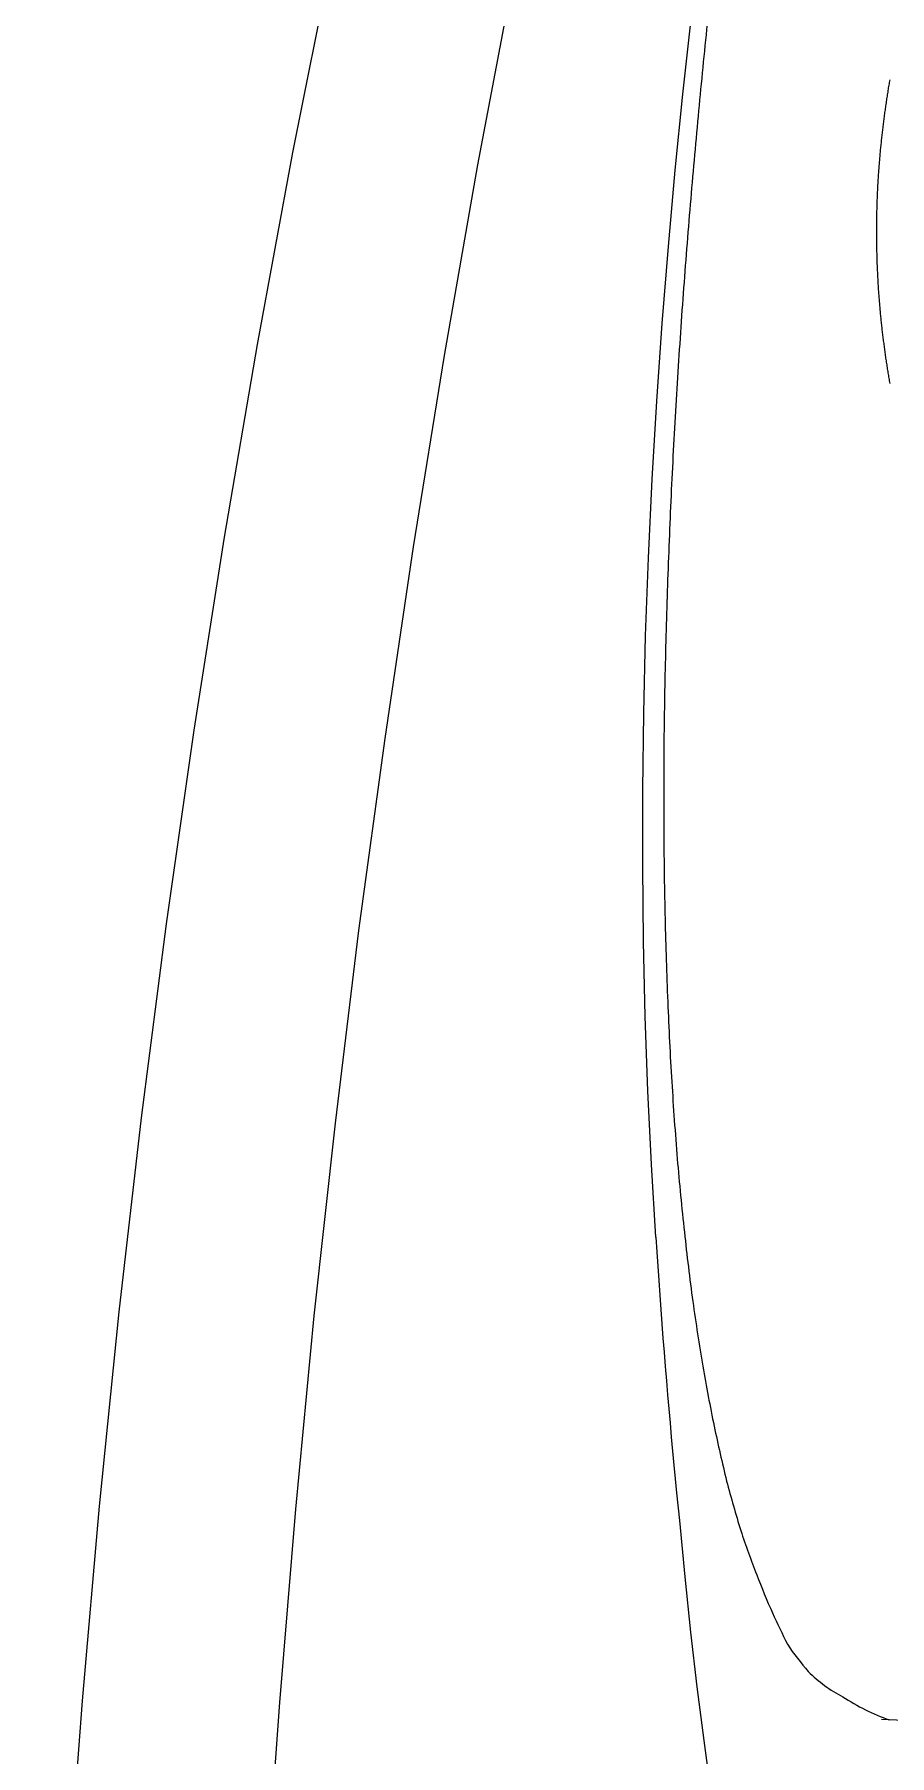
# Model space of a CAD drawing. Extents: x 528 to 612, y 649 to 778.
# Drawn here: x 535.026 to 536.046, y 696.739 to 698.791 of the extents above; entities that cross this region are included whole.
import ezdxf

# ---------------------------------------------------------------- set-up
doc = ezdxf.new("R2010")
doc.units = 0
doc.header["$MEASUREMENT"] = 0
doc.layers.add('1', color=4, linetype='Continuous')

# ---------------------------------------------------------------- blocks, each defined once
blk = doc.blocks.new('5S55RR1')
at = {"layer": '1', "color": 2, "linetype": 'Continuous'}
blk.add_line((-74.0167, 94.6378), (-74.0012, 94.4666), dxfattribs=at)
blk.add_lwpolyline([(-71.9526, 95.1191, 0.00232), (-72.0551, 95.1163, 0.0023), (-72.1592, 95.1124, 0.002459), (-72.2646, 95.1074, 0.002567), (-72.371, 95.1013, 0.002674), (-72.4779, 95.0939, 0.002786), (-72.585, 95.0853, 0.002949), (-72.6918, 95.0753, 0.003111), (-72.7979, 95.0641, 0.003319), (-72.9025, 95.0516, 0.003541), (-73.0054, 95.0377, 0.003819), (-73.1059, 95.0225, 0.004134), (-73.2035, 95.006, 0.004526), (-73.2975, 94.9883, 0.004968), (-73.3876, 94.9694, 0.005485), (-73.473, 94.9492, 0.006194), (-73.5536, 94.9281, 0.007143), (-73.6285, 94.9058, 0.008013), (-73.6976, 94.8828, 0.008689), (-73.7603, 94.8592, 0.011105), (-73.8166, 94.8345, 0.015837), (-73.8661, 94.8086, 0.015512), (-73.9086, 94.7839, 0.00723), (-73.9434, 94.7612, 0.027589), (-73.9723, 94.7321, 0.074413), (-73.9966, 94.6873, 0.056148), (-74.0163, 94.6288, 0.035054)], format="xyb", dxfattribs=at)
at = {"layer": '1', "color": 3, "linetype": 'Continuous'}
blk.add_lwpolyline([(-72.4375, 94.8428, -0.001527), (-72.4314, 94.8448, -0.001527), (-72.4253, 94.8467, -0.001526), (-72.4191, 94.8485, -0.001526), (-72.4129, 94.8504, -0.001526), (-72.4068, 94.8522, -0.001525), (-72.4006, 94.8539, -0.001525), (-72.3944, 94.8556, -0.001525), (-72.3882, 94.8573, -0.001526), (-72.3819, 94.859, -0.001526), (-72.3757, 94.8606, -0.001526), (-72.3694, 94.8621, -0.001526), (-72.3632, 94.8637, -0.001526), (-72.3569, 94.8652, -0.001528), (-72.3506, 94.8666, -0.001531), (-72.3443, 94.868, -0.001533), (-72.338, 94.8694, -0.001537), (-72.3317, 94.8708, -0.00154), (-72.3253, 94.8721, -0.001543), (-72.319, 94.8733, -0.001546), (-72.3126, 94.8745, -0.00155), (-72.3063, 94.8757, -0.001553), (-72.2999, 94.8769, -0.001557), (-72.2935, 94.878, -0.001561), (-72.2871, 94.879, -0.001565), (-72.2807, 94.8801, -0.001568), (-72.2743, 94.8811, -0.001573), (-72.2679, 94.882, -0.001576), (-72.2615, 94.8829, -0.001581), (-72.255, 94.8838, -0.001585), (-72.2486, 94.8846, -0.001589), (-72.2421, 94.8854, -0.001593), (-72.2357, 94.8861, -0.001599), (-72.2292, 94.8868, -0.001601), (-72.2227, 94.8875, -0.0016), (-72.2163, 94.8881, -0.001598), (-72.2098, 94.8887, -0.001596), (-72.2033, 94.8892, -0.001594), (-72.1968, 94.8897, -0.001591), (-72.1903, 94.8902, -0.001589), (-72.1838, 94.8906, -0.001586), (-72.1773, 94.8909, -0.001582), (-72.1707, 94.8913, -0.001575), (-72.1642, 94.8916, -0.00156), (-72.1577, 94.8918, -0.001536), (-72.1511, 94.892, -0.001515), (-72.1445, 94.8922, -0.001493), (-72.138, 94.8923, -0.001473), (-72.1314, 94.8924, -0.00145), (-72.1248, 94.8925, -0.00143), (-72.1182, 94.8925, -0.001408), (-72.1116, 94.8924, -0.001389), (-72.105, 94.8924, -0.001368), (-72.0984, 94.8923, -0.001349), (-72.0918, 94.8922, -0.00133), (-72.0852, 94.892, -0.001312), (-72.0786, 94.8918, -0.001292)], format="xyb", dxfattribs=at)
blk = doc.blocks.new('2010JETSETTER')
at = {"layer": '1', "color": 3, "linetype": 'Continuous'}
for points in [[(6.815, 24.8246), (6.8137, 25.0574), (6.8154, 25.2902), (6.8203, 25.5229), (6.8283, 25.7555), (6.8393, 25.988), (6.8535, 26.2203), (6.8708, 26.4524), (6.8912, 26.6843), (6.9148, 26.916), (6.9415, 27.1475), (6.9713, 27.3787), (7.0042, 27.6094), (7.0403, 27.8397), (7.0795, 28.0694), (7.1218, 28.2984), (7.1672, 28.5267), (7.2158, 28.7541), (7.2674, 28.9806), (7.3222, 29.206), (7.441, 29.6536)], [(7.6426, 29.6312), (7.5853, 29.4089), (7.5308, 29.1856), (7.4792, 28.9613), (7.4305, 28.7362), (7.3848, 28.5102), (7.342, 28.2835), (7.3021, 28.0562), (7.2651, 27.8282), (7.2312, 27.5996), (7.2001, 27.3706), (7.1721, 27.1411), (7.1469, 26.9112), (7.1248, 26.6809), (7.1056, 26.4502), (7.0893, 26.2193), (7.076, 25.9882), (7.0657, 25.7568), (7.0583, 25.5253), (7.0539, 25.2937), (7.0524, 25.062), (7.0539, 24.8302)], [(7.5545, 27.0049), (7.5492, 27.0918), (7.545, 27.1795), (7.5418, 27.2681), (7.5397, 27.3574), (7.5387, 27.4474), (7.5387, 27.5382), (7.5399, 27.6298), (7.5421, 27.7221), (7.5455, 27.8151), (7.5499, 27.9087), (7.5554, 28.0018), (7.5618, 28.0943), (7.5693, 28.1862), (7.5776, 28.2773), (7.5867, 28.3677), (7.5966, 28.4573)], [(7.5545, 27.0049), (7.5556, 26.9876), (7.5568, 26.9704), (7.558, 26.9532), (7.5592, 26.936), (7.5604, 26.9189), (7.5616, 26.9018), (7.5629, 26.8848), (7.5643, 26.8678), (7.5656, 26.8508), (7.567, 26.8339), (7.5684, 26.8171), (7.5698, 26.8002), (7.5713, 26.7835), (7.5728, 26.7667), (7.5744, 26.75), (7.5759, 26.7334), (7.5775, 26.7168), (7.5791, 26.7002), (7.5825, 26.6673)], [(7.5825, 26.6673), (7.5888, 26.6002), (7.5958, 26.534), (7.6033, 26.469), (7.6114, 26.4049), (7.62, 26.342)]]:
    blk.add_lwpolyline(points, dxfattribs=at)
at = {"layer": '1', "rotation": 82.24056503644876}
blk.add_blockref('5S55RR1', (111.5881, 86.9919), dxfattribs=at)

msp = doc.modelspace()

# ---------------------------------------------------------------- block references
at = {"layer": '1'}
msp.add_blockref('2010JETSETTER', (528.2128, 670.3522), dxfattribs=at)

doc.saveas('drawing.dxf')
